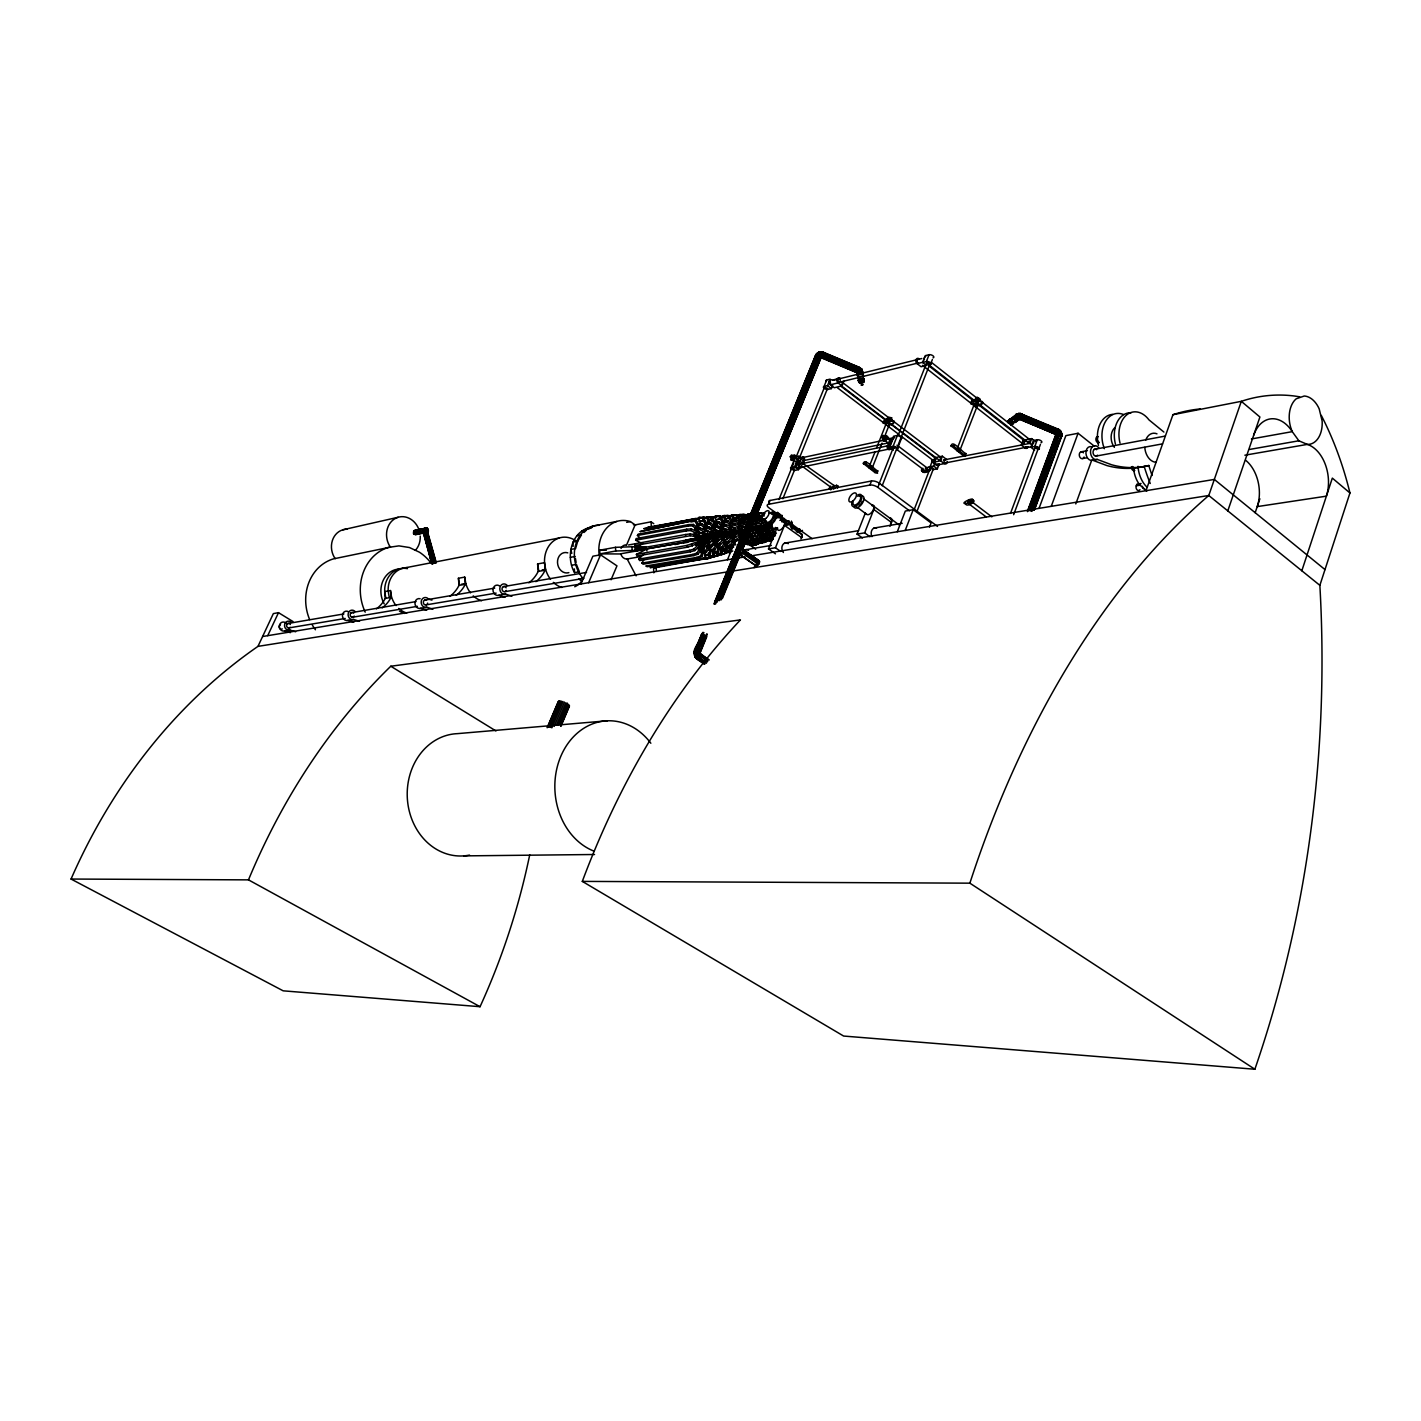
<?xml version="1.0" encoding="UTF-8"?>
<svg xmlns="http://www.w3.org/2000/svg" width="1421" height="1421" viewBox="0 0 1421 1421"><rect width="100%" height="100%" fill="white"/><g stroke="black" fill="none" stroke-linecap="round" stroke-linejoin="round"><path stroke-width="1.5" d="M435.235 563L426.868 533.479C429.71 530.726 425.714 532.644 423.618 532.431C421.788 527.955 432.037 528.275 426.886 532.857M424.204 531.88C424.666 522.91 405.607 536.943 417.259 533.55M706.77 636.697L699.7 653.838C688.457 666.556 700.446 634.938 703.253 632.434M821.995 351.982C817.608 351.875 825.175 351.786 821.125 357.47L742.33 549.412L759.347 560.993L758.565 564.474A3.055 1.492 -55 0 1 756.434 566.055L739.737 554.687C741.442 555.096 745.155 550.3 742.33 549.412L821.089 356.618L857.289 371.396L858.16 375.091M863.808 381.823C865.709 376.547 854.82 378.306 859.545 382.853C862.21 384.7 866.366 380.277 863.133 378.537M818.549 353.278C819.313 349.086 823.558 359.335 819.704 357.399C820.752 359.602 822.706 354.024 823.31 352.195L860.327 367.861L859.687 368.98L858.426 368.27M813.274 374.291L819.917 358.003C822.422 357.968 822.031 350.01 818.674 352.319M413.458 532.36C422.907 530.122 423.156 533.337 425.128 528.417C428.645 526.179 428.609 533.426 427.632 532.609M426.922 532.431L428.272 529.838M1132.377 466.497L1132.732 468.859L1134.74 470.458M1033.28 443.885L1033.831 442.446M436.034 562.734L427.614 533.141L428.272 530.53L425.856 529.305L423.795 530.584M863.24 382.515L864.092 379.141M755.35 540.886L755.208 544.012L749.506 545.398L753.681 543.746L753.929 539.056M752.135 526.409L755.173 526.96L755.262 525.077L752.224 524.527M756.309 525.663L756.398 523.781L763.645 523.55L763.557 525.45L756.309 525.663L759.365 526.196L755.173 526.96M763.752 537.884L763.574 541.65L759.347 543.302L757.837 543.035L757.997 539.909M761.265 525.042L761.354 523.159M757.837 543.035L762.065 541.383L762.242 537.618M763.557 525.45L767.766 524.686L765.475 524.278L765.582 522.395M767.766 540.921L766.256 540.673L770.502 539.003L770.644 536.161L772.154 536.428L772.012 539.252L764.036 542.556L765.386 541.845M784.055 521.489L784.143 519.571L784.055 521.489L789.135 520.85M711.566 532.395L711.655 530.548L722.472 530.992L722.383 532.839L711.566 532.395L718.351 533.568L714.354 534.296L702.844 533.71L694.816 529.838L695.295 528.132L699.949 527.759L707.09 531.401M709.079 552.84L708.884 556.872L712.88 555.274L713.164 549.767M714.354 534.296L714.443 532.449L707.658 531.276L702.933 531.863L702.844 533.71L710.358 535.006L710.447 533.159M708.884 556.872L714.372 555.522L714.568 551.863M716.344 531.809L716.433 529.944M720.376 531.081L720.465 529.216L730.572 529.536L730.465 531.401L720.376 531.081L726.415 532.129L726.504 530.264M722.614 549.128L722.401 553.266L716.859 554.616L720.909 553.018L721.229 546.801M725.172 530.477L725.278 528.612M730.696 547.28L730.501 550.975L726.415 552.591L724.923 552.343L725.136 548.186M729.239 529.731L729.346 527.866L738.725 528.061L738.636 529.926L729.239 529.731L734.55 530.655L734.639 528.79M724.923 552.343L729.009 550.726L729.186 547.032M734.089 529.127L734.177 527.262M738.636 529.926L742.739 529.18L738.192 528.399L738.281 526.516L746.966 526.569M743.165 525.912L743.076 527.777L738.192 528.399M685.579 536.303L685.686 534.474L690.34 533.905L698.599 535.308L698.493 537.138L690.251 535.735L634.956 545.504L635.045 543.71M690.251 535.735L690.34 533.905M694.176 535.024L694.265 533.177L698.972 532.591L706.486 533.887L706.397 535.717L694.176 535.024L702.436 536.428L702.525 534.598M698.866 534.438L698.972 532.591M695.366 654.104C690.126 651.457 702.205 639.29 701.264 634.814M707.995 659.344L700.056 653.269L694.372 652.417L694.549 655.578L700.393 654.157M694.78 654.122L694.762 652.346M709.701 558.187L714.639 555.984L709.701 558.187L650.072 567.636L700.944 559.11L704.923 557.529L705.242 551.49M700.34 653.251L698.812 656.999L696.397 658.314L695.633 657.372L697.498 659.273L700.429 656.342L700.34 653.251L695.739 650.818L694.585 651.138L695.402 653.305L694.372 652.417M707.569 533.124L707.658 531.276M640.8 546.481L640.995 550.176L619.751 553.959L599.928 553.87L599.733 550.193L615.506 547.316L640.8 546.481L634.423 547.636M571.597 565.256L576.429 564.403L579.377 571.793L574.546 572.627C565.114 556.446 571.651 529.429 592.468 527.102L587.992 529.34M863.453 381.485L863.631 378.661M413.493 531.774L424.364 528.559L423.938 533.355L423.405 531.987M423.565 533.319L423.653 531.898M427.348 531.401L426.886 528.594L424.897 527.973L423.565 529.589L424.222 531.863L414.115 533.994M863.577 382.285L863.773 379.762M863.702 381.627L863.968 378.874M759.347 563.125L743.094 551.739L739.808 552.84L740.572 554.563M742.952 549.057L741.975 547.565L743.094 551.739M863.755 382.054L864.039 379.443M794.961 457.1L793.184 459.445A2.824 1.332 -53.8 0 1 791.231 457.793A2.824 1.332 -53.8 0 1 794.676 455.182A2.824 1.332 -53.8 0 1 793.007 459.303M697.498 659.273L696.539 657.461M816.507 356.813L815.618 355.179L818.869 352.088M819.437 357.648C823.949 358.092 817.377 352.692 815.618 355.179L714.603 602.149M800.662 458.201L799.348 458.148L827.537 388.413L824.571 387.187L825.654 388.626M815.707 355.943C815.37 350.934 823.079 355.712 820.468 357.932M1055.643 434.542L1056.531 434.808L1018.466 418.271M1058.023 428.964L1059.409 429.675L1055.732 434.595L1058.13 428.947L1057.277 430.101M857.769 373.243C855.851 372.782 858.835 364.948 860.22 368.092M857.787 377.418L858.71 378.323M859.439 382.658L863.08 381.379M861.925 372.462C864.217 369.94 857.236 370.579 856.685 372.604L820.574 357.524M863.311 377.222L862.654 375.979L859.066 376.494M715.616 603.925L817.484 354.682C816.809 349.442 822.422 356.849 821.125 357.47M871.766 467.633L872.245 466.781L870.469 465.91M1019.852 414.062C1025.429 411.983 1016.69 422.215 1019.443 418.946L1055.927 434.311C1059.764 430.634 1063.476 434.4 1061.221 436.904C1063.317 434.044 1053.476 432.304 1056.602 435.892M1018.999 419.497L1019.603 418.449L1035.696 425.145M1056.673 435.536L1055.625 434.382M1056.158 435.465C1054.755 433.369 1062.038 428.449 1060.919 432.659M1060.865 435.057L1061.007 432.89M1056.656 435.181C1053.725 433.423 1063.032 432.339 1061.309 435.483L1033.724 510.121M1061.221 436.904L1061.469 433.032M1061.523 436.638L1061.558 434.275M891.162 419.941L890.399 418.858M428.094 532.395L428.414 530.974M413.671 531.205C429.302 525.131 426.424 533.372 413.547 532.964M882.192 485.716L896.775 448.503L893.614 447.1L894.306 448.397M856.685 372.604L857.502 371.929L856.934 372.906M898.392 444.364L930.045 363.563L927.931 362.142L927.238 363.367M858.195 378.181L856.916 372.568L821.143 357.275L856.827 372.124C856.827 374.629 858.142 368.359 860.327 367.861M856.916 372.568C862.76 365.694 864.11 369.62 857.449 372.586M916.9 511.596L933.473 468.575L931.501 467.296L930.613 468.113M427.561 530.246L426.886 532.307M887.681 446.851L888.907 445.608M890.416 439.906L891.642 438.645M830.184 381.574L830.503 383.581M763.379 539.429L767.82 537.831L768.548 535.202L769.987 535.948L769.258 538.577L764.818 540.175L763.379 539.429L764.338 535.93M773.486 537.849L772.047 537.102L772.775 534.456M780.751 519.677L780.502 517.528L780.751 519.677L784.321 518.523M796.204 465.413L796.524 467.456M798.691 466.763L797.82 467.918L892.814 448.272M804.179 459.516C801.835 463.832 800.432 454.72 803.966 458.237M1022.587 442.606L1023.884 443.494L1024.967 441.203L978.163 404.488M755.883 522.519L755.404 524.278L752.508 522.768M753.272 538.843L752.064 543.195L747.695 544.776L746.256 544.048L750.625 542.467L751.833 538.115M756.683 522.022L757.162 520.264L762.082 519.873L764.249 520.992L763.77 522.75L761.603 521.631L756.683 522.022L759.578 523.514M754.782 541.756L759.187 540.158L760.164 536.658L761.603 537.404L760.626 540.904L756.221 542.485L754.782 541.756L755.581 538.843M761.603 521.631L762.082 519.873M700.162 652.896L700.748 655.01M730.856 549.305L729.435 548.577L730.394 545.131M742.97 526.516L738.636 524.296L739.133 522.555L743.965 522.164L747.57 524.029M734.284 545.007L735.421 540.975M738.636 524.296L743.485 523.923L743.965 522.164M747.624 523.159L748.103 521.418M705.757 551.49L704.709 555.238L706.13 555.966L710.322 554.439L711.512 550.158M719.612 548.364L718.529 552.218L714.301 553.764L712.88 553.035L714.319 547.902M726.628 529.482L720.891 526.534L721.388 524.811L726.149 524.438L731.176 527.013L730.696 528.754M712.88 553.035L717.108 551.508L718.724 545.717M720.891 526.534L725.669 526.161L726.149 524.438M727.765 546.552L726.806 549.998L722.543 551.543L721.122 550.815L722.205 546.961M694.194 652.719L694.798 650.942M729.737 525.415L730.216 523.692L735.03 523.301L739.329 525.539L738.849 527.262L734.533 525.042L729.737 525.415L734.764 528.008M694.425 652.896L695.189 650.836M694.833 653.109L695.1 652.15M721.122 550.815L725.385 549.27L727.303 542.378M734.533 525.042L735.03 523.301M710.589 532.395L703.431 528.754L703.928 527.031L708.617 526.658L715.047 529.944M703.431 528.754L708.138 528.381L708.617 526.658M704.283 549.128L702.187 556.623L698.013 558.133L647.177 566.713L645.791 566.02L696.592 557.423L700.766 555.913L702.862 548.417M718.582 530.939L712.134 527.653L712.614 525.93L717.339 525.557L723.076 528.488M704.709 555.238L708.901 553.71L710.695 547.316M712.134 527.653L716.859 527.28L717.339 525.557M965.516 503.087C965.8 509.446 980.827 498.114 970.312 500.885C964.22 499.801 970.632 505.396 969.158 499.997M686.734 529.216L636.111 538.595L635.631 540.246L686.254 530.921L686.734 529.216L691.37 528.861L699.203 532.839M686.254 530.921L690.89 530.566L691.37 528.861M694.816 529.838L699.469 529.482L699.949 527.759M959.992 450.155L977.417 405.571M971.254 402.427C971.254 406.406 975.907 398.786 971.982 401.344M576.642 535.806L581.473 534.882L577.743 541.17L575.576 548.542L570.762 549.43L571.81 553.373M889.137 442.57C888.693 446.478 893.845 439.746 890.221 441.167M883.453 438.272C883.009 442.18 888.161 435.448 884.519 436.869M830.503 488.469L830.539 489.606M423.405 532.253L424.364 530.761L427.916 532.626M423.618 532.431L423.991 530.779M861.712 374.238L860.753 368.892M292.992 621.545L278.498 612.664L273.347 613.606L257.965 646.377A536.747 449.551 -81.4 0 0 71.05 879.048L248.48 879.865A606.057 481.044 -83.5 0 1 390.793 666.236L740.43 619.911A733.147 522.964 -85.9 0 0 582.308 881.393L843.63 1036.051L1254.867 1069.249A1145.93 979.655 79.4 0 0 1319.86 585.345L1349.95 492.98A266.988 186.808 82.9 0 0 1324.301 421.362L1321.281 415.376M1301.831 570.762L1332.33 478.113L1349.95 492.98M1255.169 512.732L1259.876 498.789M1227.797 510.885L1259.912 417.01L1241.315 401.326L1172.947 414.701L1145.983 490.707M1010.491 513.39L1035.11 447.313L1037.117 447.313L1038.307 448.432L1013.653 514.704M1038.236 448.61L1036.637 448.752M1139.979 489.677A3.144 2.22 81.5 0 1 1137.066 489.872A3.144 2.22 81.5 0 1 1136.249 485.822L1136.818 484.224L1141.081 483.495M1055.892 435.039L1061.043 431.806L1061.007 435.75M1008.2 422.872L1007.986 421.273L1010.224 418.893L1013.582 422.854L1010.668 424.843L1013.439 423.76M1007.898 421.557L1009.567 419.177M1018.324 418.911L1019.425 419.426L1019.834 417.614L1018.004 413.884L1011.503 418.556L1011.628 417.65L1015.233 420.083L1015.518 422.232L1013.866 422.108M1010.864 424.684L1010.011 422.108L1007.986 421.273M1016.832 414.879C1013.209 411.717 1023.564 420.065 1019.035 418.289M1075.786 503.94L1091.701 460.226M1051.238 506.356L1078.077 433.263L1094.579 446.407M1027.436 511.276L1055.927 434.311L1019.372 419.284M1027.525 511.649L1056.247 434.044M1028.342 510.565L1056.744 433.689L1020.189 418.271L1015.66 421.344M1028.964 510.53L1057.384 433.405L1020.509 417.632L1015.518 420.74M1029.674 510.601L1058.112 433.174L1020.829 416.904L1015.233 420.083M1030.438 510.778L1058.894 432.996L1057.455 431.291L1021.148 416.175L1014.843 419.408M1031.202 511.045L1059.675 432.872L1057.721 430.581L1021.415 415.483L1019.159 415.394L1014.363 418.769M1031.912 511.4L1060.386 432.854L1057.935 429.959L1021.646 414.843L1018.786 414.754L1013.83 418.218M1033.44 509.304L1038.769 494.863M1043.351 482.501L1048.68 468.06M1054.773 451.558L1058.592 441.238M1034.115 510.246L1061.576 435.91M1034.843 508.878L1061.647 436.3M1039.035 508.363L1065.857 435.643L1078.077 433.263M1040.421 444.4L1038.538 449.427A2.842 1.261 19.3 0 0 1038.627 447.579A2.842 1.261 19.3 0 0 1034.79 446.496L1030.864 447.242L1033.369 440.546L1037.294 439.782A2.842 1.279 19.3 0 1 1041.131 440.883A2.842 1.279 19.3 0 1 1041.042 442.73M943.349 460.031L1029.888 443.388L1031.664 438.609L1035.412 441.54M1034.79 446.496L1037.294 439.782M423.689 531.312C423.991 528.203 430.599 531.543 426.922 532.626M426.78 533.106L427.419 528.594L424.897 527.973M957.239 448.592L974.326 404.061L977.488 405.376L974.273 404.257A2.309 1.172 -51.5 0 0 974.078 406.424M957.115 450.954C958.855 445.199 961.289 457.029 957.683 449.498M929.512 527.102L931.092 522.946L913.223 509.695L905.319 511.063L897.29 531.756M959.424 450.493L959.992 449.036L958.393 448.379M962.958 455.43L950.809 445.572L953.562 445.999L965.534 456.017L962.958 455.43L964.255 454.383M965.268 454.986L965.836 453.512C963.509 453.512 951.36 438.023 951.253 446.46M932.638 469.498A2.7 1.155 20.4 0 0 933.775 469.516L937.345 468.841L939.192 464.028M933.881 459.303L932.691 462.358L940.595 460.813L942.354 456.212L946.049 459.036A2.718 2.025 80.1 0 1 946.493 459.463M953.562 445.999L954.13 444.542M905.195 530.459L913.223 509.695M929.743 468.095A2.7 1.155 20.4 0 1 930.098 466.727L932.567 460.333A2.7 1.155 20.4 0 0 932.62 462.074M913.898 510.352L929.654 469.552M930.098 466.727L933.65 466.052L934.894 462.837M889.972 526.338L891.482 522.466A5.915 3.037 -53.4 0 0 890.541 518.079M889.244 447.189L893.543 436.229L897.379 435.43A2.949 1.279 20.9 0 1 901.323 436.567A2.949 1.279 20.9 0 1 901.429 438.503L897.131 449.462A2.949 1.261 20.9 0 0 897.006 447.544A2.949 1.261 20.9 0 0 893.063 446.407L889.244 447.189L893.312 450.244M926.528 365.588L922.549 362.462L925.231 355.659L929.068 354.717A2.913 1.35 20.7 0 1 932.975 355.801A2.913 1.35 20.7 0 1 933.046 357.843M862.387 537.973L857.058 534.118L865.442 512.768M893.063 446.407L897.379 435.43M922.549 362.462L926.385 361.538L929.068 354.717M878.906 484.348L893.507 447.153M898.374 434.755L926.776 362.426M909.564 510.85L877.858 487.367L879.457 483.318A5.933 2.469 21 0 0 871.499 480.991L769.987 500.476L768.406 504.331A5.631 2.22 22 0 0 768.992 507.865L812.137 538.719M932.371 359.549L930.364 364.646A2.913 1.35 20.7 0 0 930.311 362.621A2.913 1.35 20.7 0 0 926.385 361.538M857.058 534.118L864.643 532.857L873.808 509.482A5.95 3.002 -53.5 0 0 871.979 505.094M869.403 466.124L874.999 451.967M876.597 447.917L886.171 423.653M869.315 468.362C871.286 463.246 873.116 474.117 869.599 466.745M871.428 467.953L871.997 466.55M872.458 467.385L882.032 443.121M885.212 435.021L889.209 424.915M768.406 504.331L869.918 485.041L871.499 480.991M875.052 472.642L863.098 463.246L865.691 463.672L877.627 473.069L875.052 472.642L875.922 471.452M877.166 472.216L877.734 470.813C875.407 470.919 863.559 456.017 863.559 464.099M890.63 448.574A2.345 1.776 79.4 0 1 888.232 449.356A2.345 1.776 79.4 0 1 887.379 446.141L890.114 439.178A2.345 1.776 79.3 0 1 892.53 438.414M865.691 463.672L866.242 462.251M793.327 470.191A2.806 1.155 21.9 0 0 795.138 470.351L798.602 469.64L800.005 466.159M826.116 389.301A2.771 1.226 21.8 0 0 827.928 389.443L831.409 388.59L832.724 385.34M775.457 553.817L768.512 548.915L776.719 528.63M803.114 463.548L804.464 460.209A2.256 1.741 79 0 0 804.606 459.676M768.512 548.915L775.457 547.76L784.499 525.361A5.666 2.753 -54.4 0 0 781.994 521.471M842.014 385.873L838.124 382.906A2.789 2.131 77.6 0 1 837.111 379.087A2.789 2.131 77.6 0 1 840.006 378.235L832.297 380.135A2.789 2.131 77.6 0 0 829.402 380.988A2.789 2.131 77.6 0 0 830.397 384.789L834.287 387.738L842.014 385.873L843.896 381.201M791.994 469.623A2.806 1.155 21.9 0 1 791.16 467.456L795.405 457.011L798.868 456.265L801.515 458.201M824.038 386.494L826.667 379.993L830.148 379.123L827.519 385.642L824.038 386.494A2.771 1.226 21.8 0 0 824.802 388.75M778.939 499.481L793.824 462.766M796.311 456.656L824.446 387.329M791.16 467.456L794.623 466.745L798.868 456.265M754.107 567.654L755.439 564.386M797.518 468.521A2.256 1.741 79.1 0 1 795.796 465.129L798.495 458.468L883.596 440.315M782.864 498.735L794.446 470.173M797.963 468.468A2.256 1.741 79.1 0 0 798.975 467.456L801.764 466.887A2.256 1.741 79.1 0 1 799.401 467.633A2.256 1.741 79.1 0 1 798.584 464.56L801.284 457.882A2.256 1.741 79 0 1 804.535 458.521M703.928 632.54C699.931 641.297 688.759 657.692 704.034 662.452M703.821 634.761C698.084 643.837 690.872 659.326 706.432 663.198M717.179 602.078L818.656 354.078L822.972 353.136L858.71 368.021M704.585 635.045C700.855 642.967 691.121 657.39 705.118 661.387M718.777 600.301L819.295 354.486L822.723 353.74L858.462 368.625L860.984 374.256M705.313 635.382C701.033 645.383 691.583 657.514 707.392 661.92M719.488 600.657L819.899 354.984L822.439 354.433L858.177 369.318L860.202 374.362M706.734 633.89L699.025 653.678L700.429 656.342L707.747 661.209M720.784 599.449L820.414 355.534L822.137 355.161L857.875 370.046L859.456 374.558M702.454 645.756L704.94 639.681M723.928 593.161L726.397 587.086M728.049 583.036L736.309 562.823M742.597 547.405L747.588 535.184M749.258 531.117L751.745 525.006M755.066 516.853L757.571 510.743M759.223 506.675L767.535 486.302M769.205 482.234L795.813 417.064M799.135 408.911L801.622 402.8M803.291 398.733L811.604 378.359M707.249 634.281L699.612 653.678L706.148 659.291M721.3 599.84L740.323 553.249L742.757 552.432L759.009 563.8M722.49 598.223L740.661 553.657L742.313 553.106L758.565 564.474M742.721 549.288L821.178 357.115M727.463 559.785L735.279 540.726L740.27 539.838M694.549 651.422L701.477 634.601M713.999 603.978L815.849 354.895M694.727 651.777L702.702 632.452M714.39 603.854L816.276 354.717M697.587 646.093L700.056 640.018M717.427 597.548L721.548 587.441M723.218 583.392L725.687 577.317M727.339 573.285L731.478 563.16M733.129 559.128L735.616 553.053M736.327 551.295L746.931 525.379M748.601 521.312L756.913 500.956M758.583 496.87L766.914 476.515M768.566 472.447L771.905 464.294M774.392 458.184L805.21 382.853M806.862 378.768L811.036 368.59M812.688 364.522L815.192 358.412M714.941 603.836L818.318 352.781M1015.642 415.021L1019.248 413.6L1019.159 419.231M550.442 727.445L561.597 701.139M551.845 727.854L563 701.512M554.172 726.362L564.474 702.063M556.464 725.012L565.895 702.72M558.027 725.101L567.352 703.093M559.679 724.461L568.24 704.194M560.442 725.172L569.004 704.923M560.869 725.811L569.43 705.58M560.904 726.326L569.448 706.095M547.156 727.73L558.311 701.459M547.494 727.374L558.648 701.086M548.186 727.215L559.341 700.908M611.048 579.786L616.963 565.86L600.55 554.812L592.877 556.197L580.958 583.96M549.181 727.232L560.354 700.926M626.43 545.362L635.116 524.9L651.067 521.827L653.767 523.692M588.631 582.699L600.55 554.812M821.818 351.822L823.31 352.195L821.516 352.461M1016.903 414.346L1018.999 413.404M267.716 635.667L278.498 612.664M1028.218 441.149L1028.999 442.624L1030.42 440.119L931.696 362.604M976.831 400.864C975.907 405.216 981.982 398.377 976.92 398.964M694.887 656.928L695.793 655.649M922.833 470.369C920.968 475.715 936.208 469.463 929.316 466.976L925.249 468.166M928.02 469.729L925.639 471.168M934.112 459.64L934.787 461.061L936.155 458.663L892.104 425.11M883.684 421.344C882.317 425.465 888.214 419.355 884.501 420.385M832.315 486.71L832.617 488.291L834.322 485.733L793.753 456.887M802.581 463.992L802.297 462.393M890.221 448.272L888.764 449.036L887.663 447.313M575.647 540.673A25.72 21.351 79.7 0 0 554.137 540.531A25.72 21.351 79.7 0 0 544.545 562.68L537.6 563.942L538.222 571.42L536.729 574.137A39.291 33.056 78.7 0 1 528.914 582.859M550.478 579.217A25.72 21.351 79.7 0 1 545.628 569.341L544.545 562.68L545.149 570.105L543.675 572.912A39.451 33.145 78.7 0 1 535.859 581.669M792.279 529.109L793.557 526.836L796.346 528.825L799.49 528.878L800.591 531.543L801.941 530.832M449.942 596.34A37.461 32.168 78.3 0 0 457.562 587.992L459.019 585.399L458.415 578.258L464.738 577.121L465.324 584.28L463.868 586.891A37.603 32.239 78.3 0 1 456.248 595.257M766.683 533.603L767.944 534.776L766.701 537.031L762.065 538.506L760.803 537.333L765.422 535.859L766.683 533.603L770.91 532.857L769.649 535.131L770.91 536.303L775.582 534.811L774.303 533.621L769.649 535.131M780.093 515.148L776.825 515.272L775.973 516.782L781.532 517.191L782.367 515.681M780.893 516.587L781.728 515.077M774.303 533.621L775.138 532.111L776.417 533.301M744.853 541.241L747.89 540.264L749.986 536.516L751.247 537.689L749.151 541.419L744.604 542.875M840.22 381.467C836.916 384.629 837.751 375.73 840.291 380.206M752.029 539.536L756.611 538.062L758.299 535.06L759.56 536.232L757.89 539.234L753.308 540.708L752.029 539.536L754.125 535.806M765.386 518.789L764.551 520.281L762.633 518.505L757.802 518.683L758.654 517.191L761.869 517.066M760.803 537.333L762.473 534.332M748.831 519.642L749.684 518.15M736.682 519.855L731.957 520.015L731.122 521.507L735.829 521.329L736.682 519.855L740.465 523.337M726.717 541.969L723.378 547.884L718.937 549.305L717.676 548.151L722.117 546.73L725.456 540.815M743.734 524.083L739.932 520.566L740.785 519.091L745.528 518.914L748.707 521.827M734.817 540.548L731.904 545.735L727.428 547.174L726.167 546.037L728.671 541.596M726.167 546.037L730.643 544.598L733.573 539.394M739.932 520.566L744.693 520.406L745.528 518.914M709.665 546.588L706.557 552.094L702.187 553.497L700.926 552.36L705.296 550.957L709.452 543.621M724.888 524.74L722.365 522.431L723.2 520.956L727.889 520.779L730.82 523.479M717.747 545.025L714.941 549.998L710.518 551.401L709.274 550.264L713.431 542.929M722.365 522.431L727.055 522.253L727.889 520.779M709.274 550.264L713.679 548.843L717.427 542.236M717.676 548.151L720.5 543.177M423.653 531.063C423.582 532.946 424.186 524.811 427.792 528.878L428.414 530.335M376.441 608.881A35.756 31.28 77.8 0 0 383.865 600.888L385.286 598.419L384.718 591.598L390.491 590.55L391.041 597.388L389.62 599.893A35.88 31.351 77.8 0 1 382.196 607.904M710.518 522.608L705.917 522.786L705.082 524.242L709.683 524.083L710.518 522.608L714.763 526.498M701.885 547.742L698.244 554.172L693.91 555.575L643.127 564.208L641.901 563.125L692.649 554.439L696.983 553.035L701.565 545.007M719.346 528.523L713.679 523.337L714.514 521.862L719.168 521.702L722.934 525.166M700.926 552.36L704.585 545.93M713.679 523.337L718.333 523.177L719.168 521.702M700.677 528.914L696.539 525.148L697.374 523.692L701.938 523.514L706.646 527.813M696.539 525.148L701.104 524.988L701.938 523.514M640.498 538.257L637.425 535.486L688.066 526.036L688.901 524.58L693.448 524.42L698.937 529.429M688.066 526.036L692.613 525.877L693.448 524.42M641.901 563.125L643.944 559.572M637.425 535.486L638.242 534.083L688.901 524.58M1058.947 430.332L1060.51 430.794L1021.575 414.097L1058.148 429.106M815.565 355.534L816.933 353.58M816.027 356.369L816.631 355.339M817.484 354.682L819.775 352.532M1019.461 419.426L1020.438 413.44M435.696 562.858L427.241 533.23C424.666 531.49 421.398 535.966 427.916 533.017L436.247 562.645M1008.2 421.113L1009.834 418.946M1008.484 421.078L1010.224 418.893M841.889 384.682L842.742 382.959L841.818 382.586M1008.821 421.167L1010.686 419.017M837.502 488.06L838.177 485.858L833.452 485.556M934.343 459.285L936.013 458.486M827.502 388.608L826.471 388.857M1097.776 436.691L1096.941 440.173L1099.25 442.57M1026.903 446.816L1025.411 447.029M946.102 462.5C943.899 464.543 942.976 458.61 945.693 459.942M938.197 464.028L936.475 463.974M1009.212 421.38L1011.219 419.302M893.773 438.485L887.894 439.409M929.991 363.758L928.41 363.954M758.938 543L760.057 541.863M758.69 534.509L765.173 531.472L769.383 530.744L767.677 532.466L768.69 533.994L770.395 532.271L759.702 536.037L758.69 534.509L760.963 532.218L756.789 532.964L754.515 535.255L749.773 536.552L750.785 538.062L761.976 533.745M767.677 532.466L773.628 529.98L774.64 531.525L768.69 533.994M778.53 515.876L779.685 514.722L778.672 513.176L777.518 514.331L778.53 515.876L774.285 516.658M746.647 538.79L749.489 535.93L748.476 534.42L752.633 533.692L749.773 536.552M801.178 466.923C798.797 469.09 797.82 462.855 800.751 464.276M732.064 537.316L733.076 538.825L729.097 542.786L724.479 544.065L723.467 542.556L728.103 541.294L732.064 537.316L736.149 536.605L732.17 540.566L733.165 542.076L736.273 541.223M736.824 539.287L740.234 535.877L741.247 537.387L737.836 540.797L736.824 539.287L732.17 540.566M917.309 359.691L917.202 362.391M711.85 546.712L716.93 541.65L715.935 540.175L710.855 545.22L706.29 546.481L707.303 547.973L711.85 546.712L710.855 545.22M714.852 544.527L719.435 543.266L723.964 538.754L724.959 540.246L720.429 544.758L715.847 546.019L714.852 544.527L719.95 539.465M747.766 516.338L743.13 516.338L741.993 517.475L746.629 517.475L747.766 516.338L749.435 518.86M723.467 542.556L728.014 538.044M644.246 553.71L638.704 559.146L639.681 560.567L690.393 551.81L694.869 550.584L701.068 544.438L705.011 543.746M697.818 548.417L702.329 547.174L707.978 541.579L708.972 543.053L703.324 548.648L698.812 549.891L697.818 548.417L704.017 542.271M726.664 522.004L724.674 519.002L730.358 517.883L732.685 521.383M698.812 549.891L703.466 545.291M706.29 546.481L711.939 540.868M737.89 518.239L739.027 517.12L742.028 521.631L740.892 522.768L737.89 518.239L733.289 518.239L739.027 517.12M721.761 518.647L716.113 519.766L721.761 518.647L723.769 521.631M638.704 559.146L689.398 550.353L693.874 549.11L700.073 542.964L701.068 544.438M724.674 519.002L730.358 517.883M704.798 520.157L699.221 521.258L704.798 520.157L706.788 523.123M709.63 523.496L707.64 520.512L708.759 519.411L713.253 519.393L715.491 522.75M707.64 520.512L713.253 519.393M692.009 520.903L640.196 531.561L692.009 520.903L696.414 520.903L699.683 525.77M690.872 522.004L696.414 520.903M583.995 532.484L586.5 530.086L581.669 531.028M816.276 354.326L817.91 352.674M816.365 354.806L817.341 353.9M700.322 653.536L694.123 654.086M979.904 398.804L977.062 397.187L978.057 398.662M415.305 550.264L416.033 549.607A19.379 16.715 76.7 0 0 420.243 536.072M1009.62 421.7L1011.77 419.728M413.955 530.744L427.419 528.594M1010.011 422.108L1012.303 420.296M426.78 532.236L427.366 528.505M1011.503 418.04L1016.424 414.346M1013.297 417.792L1019.496 413.991M1014.86 422.517L1019.798 418.822L1056.176 433.92M1015.251 422.463L1019.656 419.213M1010.367 422.588L1012.764 420.918M830.663 486.089L829.189 488.309L830.983 489.694M741.229 554.19L739.737 554.687M939.956 457.704L941.111 458.592L939.245 460.191L888.8 422.232L883.826 423.316A2.203 1.084 -52.6 0 1 883.382 421.291M922.851 468.273C916.616 473.495 932.762 470.866 929.316 466.976M1010.651 423.085L1013.155 421.593M1023.635 441.238L1024.807 441.007M1015.766 414.63L1018.004 413.884M751.94 545.557L753.29 544.847M757.411 544.136L756.061 544.847L761.23 542.556L759.88 543.266M773.255 529.251L766.967 531.081L766.292 529.305L772.58 527.475L773.255 529.251L777.518 528.505M766.967 531.081L769.027 530.015L757.873 532.928L757.198 531.152L759.915 529.731L755.741 530.477L748.174 532.999L748.849 534.758L756.416 532.236L755.741 530.477M726.291 553.035L720.962 554.865L728.564 552.289M786.381 525.184L791.763 523.354L791.426 521.347M757.198 531.152L768.335 528.239L766.292 529.305M718.6 555.309L717.268 556.002L722.241 553.781L713.164 557.121L718.44 555.309L717.854 551.632M731.033 534.864L731.708 536.605L726.948 539.074L722.223 540.14L721.548 538.399L735.101 534.136L730.358 536.623L731.033 538.364L739.861 535.166L739.186 533.408L730.358 536.623M775.298 513.318L776.648 512.608L777.34 514.384L775.973 515.095L775.298 513.318L770.715 513.212L775.138 512.572M731.033 538.364L734.195 536.712M743.112 535.841L739.897 536.57L739.222 534.811L743.307 532.68L739.186 533.408M739.897 536.57L742.615 535.149M703.661 541.561L687.728 547.138L637.052 556.02L636.395 554.35L687.054 545.415L702.986 539.856L695.58 543.692L696.237 545.415L699.949 543.497M704.159 541.934L714.905 537.742L715.58 539.465L704.834 543.675L704.159 541.934L710.909 538.452L706.947 539.145L695.58 543.692M759.134 513.958L757.784 514.668L759.134 518.185L760.484 517.493L759.134 513.958L756.132 513.887M696.237 545.415L707.605 540.868L706.947 539.145M658.705 566.73L660.019 566.038M704.834 543.675L708.209 541.916M761.958 513.887L763.326 513.176M712.827 540.175L722.934 536.303L723.609 538.044L713.502 541.916L712.827 540.175L718.902 537.031L714.905 537.742M713.502 541.916L716.539 540.335M721.548 538.399L726.966 535.593L722.934 536.303M817.377 352.976L819.118 352.053M817.288 353.385L820.681 351.928M741.904 515.29L736.131 515.876L741.904 515.29L743.254 518.789M749.133 515.326L750.483 514.633L744.657 515.219L749.133 515.326L750.252 518.256M724.976 516.605L719.275 517.173L724.976 516.605L726.984 521.791M733.414 515.947L727.659 516.534L733.414 515.947L734.977 520.015M636.395 554.35L646.342 549.27L646.999 550.922M708.315 517.883L702.685 518.452L708.315 517.883L709.647 521.329M710.944 517.83L716.61 517.244L710.944 517.83L712.276 521.276M694.496 519.091L700.091 518.523L643.766 528.719L695.846 518.399M1010.864 423.565L1013.439 422.25M859.527 379.425L862.618 378.839M1010.97 424.009L1013.582 422.854M706.876 559.128L710.678 557.547L654.495 567.885L655.934 567.654M732.721 550.993L728.831 552.591L730.305 552.36M756.842 544.03L752.846 545.664L758.317 543.781L756.842 544.03L756.345 540.886M798.673 531.934L802.492 530.406M1010.97 424.399L1013.582 423.369M423.724 534.225L431.806 563.853L423.938 533.035M888.96 424.79C890.718 423.458 884.892 422.055 886.775 424.169M729.435 548.577L733.733 547.032M772.047 537.102L775.031 536.019M981.112 402.09L981.858 403.546L979.602 404.346M835.424 487.758L837.058 486.124L836.56 484.916M896.58 449.32L924.591 470.458L926.368 469.605L926.741 467.651L896.988 445.182M740.838 554.03L741.798 553.71M758.05 560.958L756.434 566.055L740.163 554.687M971.147 502.412C979.549 492.909 951.377 507.439 971.147 502.412L972.301 503.283M986.21 516.942L968.696 503.727L970.934 502.146L969.761 501.276M1152.111 475.467A137.979 94.07 80.9 0 1 1149.589 468.06L1148.843 465.502L1142.377 466.816A142.757 100.252 78.7 0 1 1106.959 465.591L1092.66 460.244A6.981 4.991 80.7 0 1 1085.928 453.317A6.981 4.991 80.7 0 1 1091.861 446.851M1148.843 465.502L1147.013 465.999A143.041 100.305 78.7 0 1 1111.577 464.756L1097.261 459.409A6.998 4.991 80.7 0 1 1091.168 455.43A6.998 4.991 80.7 0 1 1092.323 446.851A6.998 4.991 80.7 0 1 1098.824 447.881M833.043 380.331L921.785 358.518M838.106 382.533L918.446 362.923M830.397 384.789L838.124 382.906M919.014 358.803A2.895 2.167 77.9 0 0 916.065 359.673A2.895 2.167 77.9 0 0 917.113 363.634L923.401 362.106M925.266 365.73L921.074 366.742L917.113 363.634M862.032 384.381L861.002 385.002L861.979 385.002M862.138 385.198L863.186 384.576L862.067 384.594M342.834 529.802L398.164 517.262M1017.063 413.937L1019.248 413.6M739.222 534.811L744.036 533.728M971.431 401.504A2.309 1.172 -51.5 0 1 973.136 400.26L978.536 399.07A2.327 1.172 -51.4 0 1 979.353 400.651A2.327 1.172 -51.4 0 1 977.062 402.925L971.662 404.097A2.309 1.172 -51.5 0 1 971.111 402.001M818.567 352.728L820.876 352.301M888.516 425.252L891.837 424.542A2.22 1.084 -52.5 0 0 893.987 422.374A2.22 1.084 -52.5 0 0 893.294 420.829M974.753 406.513L980.153 405.34A2.309 1.172 -51.4 0 0 982.444 403.067A2.309 1.172 -51.4 0 0 981.627 401.486M414.364 530.37L425.696 528.221L425.163 533.959L433.529 563.498M415.873 530.157L426.282 528.168L425.749 533.799L434.116 563.338M416.371 530.406L426.993 528.221L426.318 533.639L434.702 563.16M413.777 533.514L424.222 531.863M414.559 534.367L424.63 532.218M416.957 534.03L425.021 532.307M415.056 534.598L425.128 532.449M415.571 534.687L424.151 532.893M802.67 460.795L888.782 442.819M309.671 619.645A44.904 39.468 78.6 0 1 333.313 558.915L390.526 547.103L389.318 545.433A19.379 16.715 76.7 0 1 396.05 518.079A19.379 16.715 76.7 0 1 419.426 531.099M799.099 464.223L889.457 445.466M795.796 465.129L798.584 464.56M887.379 446.141L890.434 445.501L893.17 438.538A2.362 1.776 79.3 0 1 894.662 437.419M934.467 457.775L942.354 456.212M1031.664 438.609L1023.102 440.297L1021.308 445.057L1025.056 447.988L1031.504 446.745M592.237 526.267L616.838 521.418M626.679 522.342L630.409 521.614L635.613 525.184M944.166 463.175L1028.467 446.833M402.179 568.4L559.252 537.991M932.691 462.358L936.386 465.147L944.272 463.619A2.718 2.025 80.1 0 0 947.008 462.731M700.144 517.28L698.67 517.493L704.212 517.439L647.887 527.155L649.326 526.942M654.388 526.569L673.447 522.946M677.693 522.146L703.111 517.315L708.493 517.759L703.111 517.315M577.743 541.17L572.929 542.094L573.143 546.339M1080.955 451.842L1087.438 450.635M1093.904 449.427L1165.131 436.105M775.973 515.095L780.236 514.313M1082.66 458.557L1086.976 457.757M1095.609 456.177L1162.538 443.867M775.422 515.503L779.685 514.722M628.562 544.971L685.686 534.474M1092.66 460.244L1097.261 459.409M570.318 557.334L575.132 556.464M784.907 519.713L779.863 520.352M599.928 553.87L615.719 551.011L640.995 550.176M698.493 537.138L702.436 536.428M706.397 535.717L710.358 535.006M722.383 532.839L726.415 532.129M730.465 531.401L734.55 530.655M744.018 531.863L635.436 550.868L635.151 549.092L713.306 535.344M721.992 533.799L694.372 538.488L694.656 540.335L699.345 539.518L699.043 537.671M735.012 531.383L745.865 529.518M750.199 528.648L769.738 525.237M1251.421 438.965L1292.257 431.647L1298.883 440.794L1307.32 444.4A34.921 23.375 82 0 1 1326.379 496.16L1257.248 506.604A33.944 23.251 81.9 0 0 1245.56 460.191M635.436 550.868L710.695 537.653L710.411 535.824M698.83 539.785L702.773 539.074L702.471 537.245L685.775 540.016L686.077 541.845M714.692 536.943L718.689 536.232L718.404 534.385M730.82 534.083L734.888 533.355L734.586 531.49L722.419 533.657L722.721 535.522L726.753 534.793L726.451 532.946L711.726 535.415L712.028 537.262L730.82 534.083L730.518 532.218M738.316 530.69L743.183 529.838L743.485 531.72L738.618 532.573L738.316 530.69L742.792 530.015L743.094 531.88L738.973 532.626L738.671 530.744L725.314 533.017L720.518 533.852L720.82 535.717L725.616 534.882L725.314 533.017M749.276 530.708L759.702 528.932L759.4 527.031L756.416 527.493L756.718 529.394L759.702 528.932M756.718 529.394L768.122 527.422L767.82 525.521L765.564 525.877L765.883 527.777L768.122 527.422M750.501 530.619L772.225 526.836M787.394 524.047L791.763 523.354L792.456 525.148L790.396 526.232L789.703 524.438M674.904 544.598L679.54 543.621M683.43 543.088L687.675 542.325M699.132 540.051L703.484 539.358M707.836 538.488L712.187 537.795M718.795 536.587L714.834 537.298L718.848 536.676M742.881 532.307L738.813 533.035L742.721 532.431M759.915 530.992L768.601 529.447M772.917 528.612L777.287 527.919M461.576 584.209L465.786 583.463A24.53 20.8 79.4 0 0 470.493 592.877M542.147 569.945L545.628 569.341M385.286 598.419L391.041 597.388M459.019 585.399L465.324 584.28M538.222 571.42L545.167 570.194M711.726 535.415L716.486 534.58L716.788 536.428M756.416 527.493L763.592 526.285L763.912 528.186M765.564 525.877L772.047 524.758L772.349 526.676L765.883 527.777M785.813 522.289L789.188 521.702L789.49 523.621L786.115 524.207M729.684 534.154L734.515 533.301L734.213 531.436L729.382 532.289L729.684 534.154L743.094 531.88M703.306 538.808L708.031 537.973L707.729 536.126L703.022 536.96L703.306 538.808L718.689 536.232M1249.396 449.462L1298.883 440.794M639.93 556.748L627.158 558.986L636.093 575.842M1244.867 455.2L1307.32 444.4A24.37 16.253 81.1 0 0 1322.134 421.007L1319.185 408.857A24.37 16.253 81.1 0 0 1304.265 396.015L1296.236 398.786A24.37 16.253 81.1 0 0 1292.257 431.647A35.223 23.784 81.5 0 0 1253.659 435.306M287.095 623.641L343.918 613.925M350.472 612.806L416.033 601.58M424.79 600.088L494.721 588.116M503.46 586.624L586.518 572.414M745.226 549.785L771.39 545.38M784.463 543.159L858.604 530.655M873.862 528.079L902.211 523.301M583.782 578.134L578.951 578.951L581.704 581.367M288.356 628.011L345.214 618.455M351.786 617.353L417.401 606.341M426.14 604.866L496.124 593.108M504.881 591.651L583.605 578.418M1136.249 485.822L1140.512 485.112M662.15 565.682L666.396 564.972M670.659 564.261L674.904 563.551M679.149 562.84L683.394 562.13M687.657 561.402L691.903 560.691M696.148 559.981L700.411 559.27M704.656 558.56L711.033 557.494M286.154 623.322A4.547 4.05 78.8 0 0 280.914 622.878A4.547 4.05 78.8 0 0 279.83 628.508A4.547 4.05 78.8 0 0 284.697 630.906L289.902 630.036L295.639 631.777M348.518 611.74A4.743 4.174 79.2 0 0 342.443 615.275A4.743 4.174 79.2 0 0 347.932 620.391L353.616 619.449L359.513 621.279M420.154 598.738A4.956 4.281 79.6 0 0 414.968 603.552A4.956 4.281 79.6 0 0 420.634 608.295L426.868 607.247L432.943 609.183M499.393 585.789A5.204 4.405 80 0 0 492.98 589.626A5.204 4.405 80 0 0 498.807 595.275L505.681 594.138L511.933 596.198M262.601 636.519L734.124 558.684M738.387 557.991L744.924 556.908M749.293 556.179L1214.333 479.428L1324.994 569.59M770.697 540.708L769.205 540.939L773.273 539.27L772.811 536.428M257.965 646.377L727.925 571.81M732.295 571.118L1208.774 495.503L1319.86 585.345M789.49 523.621L791.746 523.265M788.655 524.154L790.129 523.923M635.151 549.092L646.04 547.405L646.324 549.181M714.852 516.907L706.681 516.924L712.258 516.871M749.24 513.727L747.766 513.958L752.046 514.118M745.137 514.509L739.4 514.562L748.476 514.793L746.966 514.526M770.537 512.679L769.045 512.892L773.308 512.963M587.637 528.061L591.971 527.422M892.495 448.432L890.701 446.674M765.475 524.278L768.814 523.869M607.371 720.784L457.384 733.645A61.21 52.613 87.8 0 0 407.561 801.178A61.21 52.613 87.8 0 0 469.516 855.087M965.498 454.667L965.836 453.512M775.511 517.937L780.502 517.528M877.485 471.896L877.734 470.813M893.116 421.291L893.454 422.819L891.766 424.097M793.806 455.981C789.081 458.113 794.801 460.173 793.806 455.981A2.824 1.332 -53.8 0 1 795.707 457.029A2.824 1.332 -53.8 0 1 792.794 460.386A2.824 1.332 -53.8 0 1 792.35 457.74M463.672 855.886L594.546 854.501M763.876 514.775L759.613 515.912L764.303 515.912M582.308 881.393L969.868 883.169L1254.867 1069.249M599.733 550.193L606.341 550.229M424.417 528.203L424.613 534.101L432.996 563.64M427.224 529.074L427.312 533.337M1018.75 413.404L1020.58 413.635M1018.52 413.618L1058.077 429.462M1018.342 414.008L1020.651 414.026M820.13 351.999L861.339 369.158M820.006 352.408L822.031 352.337M738.831 515.13L734.817 514.97L736.327 515.237M716.344 517.173L710.944 516.747M699.7 653.838L709.274 659.966M529.731 854.785A722.259 704.745 63.8 0 1 480.049 1006.707L283.17 990.828L71.05 879.048M1140.299 484.579L1138.878 485.236M793.664 469.765C797.252 468.61 788.14 467.172 793.255 469.676M1299.682 396.814L1294.833 396.068A257.858 174.357 84.6 0 0 1241.315 401.326L1208.774 495.503A875.656 546.641 -87.6 0 0 969.868 883.169M700.944 559.11L706.415 557.778L704.923 557.529M712.88 555.274L714.372 555.522M634.956 545.504L646.022 547.334M729.009 550.726L730.501 550.975M720.909 553.018L722.401 553.266M753.681 543.746L755.208 544.012M770.502 539.003L772.012 539.252M762.065 541.383L763.574 541.65M724.284 516.587L718.831 516.16L720.323 516.427M796.275 531.72L797.803 531.987L797.927 529.109L798.46 531.987L799.952 531.756L799.49 528.878A7.762 6.057 80.4 0 1 791.426 521.312M742.917 514.366L744.426 514.633M770.484 523.656L772.012 523.923M763.45 513.318L764.96 513.585L759.311 513.141L760.821 513.425M976.955 399.958L979.158 399.905M890.434 418.236L891.944 417.898L888.889 417.223M898.925 436.052L900.825 436.975M858.195 380.26L859.172 380.864M1020.26 413.458L1021.859 414.008M284.697 630.906L290.417 632.647M347.932 620.391L353.829 622.203M420.634 608.295L426.691 610.213M498.807 595.275L505.041 597.317M1039.728 426.833L1045.767 429.337M1049.782 431.007L1055.821 433.529M823.168 352.479L858.995 367.204M824.962 353.705L830.912 356.174M834.873 357.826L861.108 369.513M823.31 357.612L835.211 362.568M839.172 364.22L845.122 366.689M849.083 368.341L855.033 370.828M821.302 357.062L857.041 371.947M884.182 439.871C889.066 440.03 883.702 432.037 891.731 441.203M926.741 467.651L927.433 468.468M635.631 540.246L642.629 543.728M700.766 555.913L702.187 556.623M696.592 557.423L698.013 558.133M708.901 553.71L710.322 554.439M717.108 551.508L718.529 552.218M690.89 530.566L696.752 533.55M725.385 549.27L726.806 549.998M708.138 528.381L712.951 530.85M699.469 529.482L704.834 532.2M750.625 542.467L752.064 543.195M716.859 527.28L720.678 529.234M759.187 540.158L760.626 540.904M725.669 526.161L729.009 527.884M743.485 523.923L747.091 525.77M767.82 537.831L769.258 538.577M770.573 513.301L771.994 514.047M248.48 879.865L480.049 1006.707M1146.871 490.902L1139.766 484.97A25.098 17.62 81.2 0 1 1133.443 467.083M390.793 666.236L495.947 730.945M1035.82 448.414L1035.039 447.491M696.468 658.101L703.484 662.772M696.521 658.616L704.798 664.14M696.734 659.007L704.372 664.087M699.203 653.98L708.049 659.877M742.757 549.43L759.56 561.348M741.815 549.59L759.631 561.846M759.56 562.45L743.307 551.082L742.473 547.973L820.716 356.262L857.574 370.757L858.746 374.789M743.059 551.188L746.664 553.71M745.386 541.969L755.67 549.199M743.094 549.607L759.347 560.993M775.457 547.76L780.68 551.455M782.971 521.134L788.14 524.846M791.604 527.298L800.236 533.479A5.648 2.789 -54.4 0 1 801.799 537.706L784.499 525.361M864.643 532.857L869.972 536.729M792.74 459.356L797.892 463.122M801.32 465.626L832.173 488.202M832.617 488.291L833.79 489.161M851.818 502.856A7.158 3.57 -53.5 0 0 855.673 506.142L866.224 514.011M794.623 466.745L798.602 469.64M863.897 499.037L899.209 524.988M873.808 509.482L891.482 522.466M879.457 483.318L937.523 526.409M972.586 502.306L991.822 516.853M928.162 469.942L929.37 470.848M925.089 470.546L926.279 471.435M968.038 502.945L969.211 503.833M884.324 440.066L889.564 444.027M922.016 471.133L923.224 472.021M964.948 503.478L966.102 504.366M827.519 385.642L831.409 388.59M933.65 466.052L937.345 468.841M972.248 499.464L973.421 500.334M940.595 460.813L944.272 463.619M840.522 385.215L888.018 421.327M841.161 386.405L886.828 421.113M837.378 387.738L898.871 434.417M902.388 437.082L934.023 461.079M842.564 382.533L941.039 457.491M922.478 365.339L1022.711 443.725M1029.888 443.388L1032.392 445.341M927.824 364.042L976.263 402.001M979.726 404.701L1028.165 442.659M977.062 402.925L980.153 405.34M928.073 365.25L974.699 401.788M1030.864 447.242L1034.63 450.191M1163.888 432.055L1148.967 419.87A25.56 17.993 80.7 0 0 1126.764 414.843A25.56 17.993 80.7 0 0 1120.014 443.086M697.995 659.131L695.242 653.891M695.597 657.799L697.054 659.237M692.649 554.439L693.91 555.575M705.296 550.957L706.557 552.094M696.983 553.035L698.244 554.172M692.613 525.877L699.487 532.147M713.679 548.843L714.941 549.998M705.082 524.242L711.353 529.98M701.104 524.988L707.374 530.708M722.117 546.73L723.378 547.884M714.514 521.862L717.356 524.456M734.71 543.888L735.971 545.042M709.683 524.083L715.331 529.251M730.643 544.598L731.904 545.735M747.89 540.264L749.151 541.419M727.055 522.253L731.46 526.321M718.333 523.177L723.36 527.795M756.611 538.062L757.89 539.234M735.829 521.329L739.63 524.829M731.122 521.507L734.071 524.207M1059.32 429.781L1060.51 430.794M1059.125 430.048L1060.368 431.043M765.422 535.859L766.701 537.031M744.693 520.406L747.855 523.319M757.802 518.683L760.342 521.045M776.825 515.272L778.104 516.462M860.167 367.861L861.428 368.892M859.563 368.501L860.789 369.957M335.303 558.631L334.148 557.032A18.704 16.359 76.2 0 1 333.207 538.399A18.704 16.359 76.2 0 1 347.061 529.216M694.993 656.431L696.397 658.314M694.851 656.715L695.988 658.278M689.398 550.353L690.393 551.81M702.329 547.174L703.324 548.648M693.874 549.11L694.869 550.584M719.435 543.266L720.429 544.758M703.679 521.258L707.64 527.191M695.295 522.004L698.564 526.871M728.103 541.294L729.097 542.786M712.116 520.512L716.593 527.227M729.222 519.002L732.721 524.26M720.642 519.766L723.626 524.26M746.629 517.475L749.133 521.258M756.789 532.964L757.802 534.474M754.515 535.255L755.51 536.765M1059.995 430.847L1061.238 432.339M772.491 531.134L773.504 532.68M765.173 531.472L766.185 532.999M763.468 533.212L764.462 534.722M861.357 368.75L862.245 370.135M861.126 368.767L862.174 370.419M858.337 380.526L859.545 382.853M858.248 379.958L859.474 382.444M858.675 380.739L859.776 383.013M858.515 379.638L859.669 382.196M858.959 379.318L859.989 381.965M694.94 655.117L695.526 657.035M694.549 655.312L695.118 657.035M687.054 545.415L687.728 547.138M708.813 540.886L709.488 542.609M698.741 519.198L700.216 522.964M700.198 542.644L700.873 544.367M699.043 540.548L699.718 542.271M691.636 544.385L692.311 546.09M735.119 535.539L735.794 537.28M723.626 517.297L725.634 522.502M726.273 537.333L726.948 539.074M715.26 517.937L716.77 521.827M717.516 539.127L718.191 540.85M706.965 518.576L708.972 523.727M753.006 531.898L753.698 533.657M740.554 515.983L741.904 519.482M732.046 516.64L733.627 520.708M775.457 527.44L776.15 529.234M771.212 528.203L771.887 529.98M764.125 528.985L764.8 530.761M762.065 530.051L762.757 531.827M1061.043 431.806L1061.736 433.76M1060.634 431.824L1061.416 434.08M862.121 369.94L862.636 371.822M861.819 369.851L862.369 372.142M861.375 369.851L862.352 374.291M859.545 379.034L860.433 381.752M1144.207 466.319L1144.953 468.877A137.713 94.035 80.9 0 0 1150.264 483.477M424.133 534.225L432.517 563.746M432.144 563.835L423.565 533.106M742.828 548.382L743.378 550.46M860.238 378.785L860.948 381.574M1009.567 420.669L1009.425 419.55M1008.715 422.676L1010.207 423.689M862.547 371.254L863.577 376.902M862.21 371.041L862.849 374.434M856.845 372.338L857.556 376.299M861.002 378.608L861.499 381.432M464.738 577.121L465.786 583.463M458.415 578.258L459.463 584.582M423.334 533.159L423.529 534.349M390.491 590.55L391.486 596.607A23.411 20.249 79 0 0 396.05 605.577M389.176 597.015L388.182 590.976A23.375 20.231 79 0 1 407.418 567.618M385.73 597.637L384.718 591.598A23.34 20.196 79 0 1 407.49 568.649M537.6 563.942L538.683 570.567M694.691 653.944L694.94 655.561M575.452 558.453L576.091 562.414M777.66 512.27L777.962 514.171M770.555 524.988L770.857 526.907M761.354 526.623L761.656 528.523M755.528 529.678L755.226 527.777L752.242 528.239L752.544 530.14M751.052 528.523L751.354 530.406M710.784 517.084L711.37 520.761M716.397 551.863L716.983 555.54M706.432 536.534L706.734 538.364M702.738 517.67L703.395 521.685M690.428 539.198L690.73 541.028M861.765 378.501L862.067 381.361M1061.753 433.227L1061.824 435.235M653.465 566.624L653.82 572.841M656.093 566.855L656.324 571.011M574.333 568.897L574.546 572.627M631.954 546.41L632.15 550.122M615.506 547.316L615.719 551.011M651.067 521.827L651.386 528.097M862.494 378.466L862.618 381.343M755.99 566.038A3.055 1.492 -55 0 1 755.368 564.99M593.996 851.143A66.84 55.277 87.3 0 1 563.338 750.981A66.84 55.277 87.3 0 1 650.854 743.254M1011.699 420.19A2.256 0.995 53.8 0 1 1012.995 422.286A2.256 0.995 53.8 0 1 1012.463 423.369M1010.065 419.763A2.256 0.995 53.8 0 1 1011.29 419.87M1015.109 421.362A2.238 0.995 53.8 0 1 1013.795 421.54M1012.036 418.538A2.238 0.995 53.8 0 1 1013.368 418.342M1014.168 419.071A2.238 0.995 53.8 0 1 1014.807 420.048M633.375 524.669A5.275 1.936 23.1 0 1 634.619 525.255M599.342 556.197A31.901 26.075 79.9 0 1 630.409 521.614M583.285 578.756A31.475 25.898 79.9 0 1 575.754 544.474A31.475 25.898 79.9 0 1 598.934 525.29M365.215 612.149A46.556 40.356 79 0 1 388.484 547.387L398.928 545.877L409.461 547.529L419.39 552.183A46.556 40.356 79 0 1 430.563 562.503M315.444 629.769A44.904 39.468 78.6 0 1 312.265 624.903M384.238 603.907A23.269 20.178 79 0 1 398.342 569.111M568.862 572.627A10.284 8.544 79.7 0 1 557.512 562.716A10.284 8.544 79.7 0 1 567.814 552.858M404.47 613.428A23.375 20.231 79 0 1 399.443 611.137M561.863 587.477A25.72 21.351 79.7 0 1 553.32 582.379M582.201 580.798A25.72 21.351 79.7 0 1 574.723 586.766M893.063 448.787A2.362 1.776 79.4 0 1 890.257 446.656M289.902 630.036A4.547 4.068 78.8 0 1 285.035 627.638A4.547 4.068 78.8 0 1 286.118 621.989A4.547 4.068 78.8 0 1 291.358 622.434M290.168 627.265A2.274 2.025 78.8 0 1 287.149 627.158A2.274 2.025 78.8 0 1 287.379 623.837A2.274 2.025 78.8 0 1 290.346 624.512M886.704 419.497A2.735 1.208 21 0 1 887.397 418.786M888.534 418.786A2.735 1.208 21 0 1 891.074 419.834M891.766 420.616A2.735 1.208 21 0 1 891.82 421.291M887.361 418.023A2.735 1.208 21 0 1 891.162 418.733A2.735 1.208 21 0 1 891.553 420.74M795.032 457.153A2.789 1.155 21.9 0 1 795.405 457.011M800.805 533.959A5.08 2.505 -54.4 0 1 801.764 534.847M801.799 536.658A5.08 2.505 -54.4 0 1 800.893 538.914M781.905 521.916A5.098 2.487 -54.4 0 1 784.499 524.313A5.098 2.487 -54.4 0 1 780.129 530.051A5.098 2.487 -54.4 0 1 777.536 527.635M783.397 552.52A5.666 4.441 81 0 1 782.58 545.096A5.666 4.441 81 0 1 788.282 543.692M871.961 536.641A5.933 4.529 81.2 0 1 871.926 530.104A5.933 4.529 81.2 0 1 876.597 528.044M871.784 505.61A5.347 2.7 -53.5 0 1 872.476 511.329A5.347 2.7 -53.5 0 1 866.33 513.798M890.257 518.576A5.329 2.735 -53.4 0 1 891.34 519.482M891.535 520.335A5.329 2.735 -53.4 0 1 890.523 523.727M628.171 558.808A7.087 5.791 79.9 0 1 620.746 553.781M621.048 548.417A7.087 5.791 79.9 0 1 625.915 544.936M282.282 628.881A2.274 2.025 78.8 0 1 279.333 627.833A2.274 2.025 78.8 0 1 280.523 624.76M1083.246 458.237A3.481 2.487 80.7 0 1 1079.871 457.118A3.481 2.487 80.7 0 1 1080.031 452.5A3.481 2.487 80.7 0 1 1083.441 452.819M1084.081 457.011A3.481 2.487 80.7 0 1 1083.726 457.704M1172.947 414.701A250.611 173.255 84.6 0 1 1200.336 408.946M769.631 503.247A5.631 2.22 22 0 1 769.987 500.476M869.918 485.041A5.95 2.451 21 0 1 877.858 487.367M406.797 613.037A23.411 20.249 79 0 1 398.715 608.437M353.616 619.449A4.76 4.174 79.3 0 1 348.607 616.927A4.76 4.174 79.3 0 1 349.708 611.03A4.76 4.174 79.3 0 1 355.09 611.51M354.184 616.039A2.38 2.096 79.3 0 1 351.2 616.838A2.38 2.096 79.3 0 1 350.614 613.375A2.38 2.096 79.3 0 1 353.705 613.197M481.559 600.728A24.53 20.8 79.4 0 1 473.229 595.879M431.966 600.106A37.603 32.239 78.3 0 1 428.378 598.934A4.973 4.299 79.7 0 0 422.819 598.419A4.973 4.299 79.7 0 0 421.7 604.6A4.973 4.299 79.7 0 0 426.868 607.247M426.691 604.618A2.487 2.149 79.7 0 1 423.938 604.085A2.487 2.149 79.7 0 1 423.778 600.888A2.487 2.149 79.7 0 1 426.478 600.319M427.632 603.09A2.487 2.149 79.7 0 1 427.117 604.209M883.436 437.135A2.966 1.457 -52.7 0 1 886.704 436.283A2.966 1.457 -52.7 0 1 883.951 440.421A2.966 1.457 -52.7 0 1 883.009 437.775M884.75 437.171A2.966 1.457 -52.7 0 1 887.521 436.904A2.966 1.457 -52.7 0 1 885.319 440.741A2.966 1.457 -52.7 0 1 883.311 439.675M505.681 594.138A5.222 4.423 80 0 1 500.352 591.331A5.222 4.423 80 0 1 501.489 584.866A5.222 4.423 80 0 1 507.208 585.434M506.249 590.408A2.611 2.203 80 0 1 502.945 591.118A2.611 2.203 80 0 1 502.732 587.122A2.611 2.203 80 0 1 506.125 587.814M947.203 461.399A2.718 2.025 80.1 0 1 947.168 462.091M939.103 464.258A2.7 2.025 80 0 1 936.386 465.147M742.473 556.552A5.56 4.405 80.9 0 1 742.242 555.114M744.178 550.336A5.56 4.405 80.9 0 1 748.601 550.353M775.209 515.876A5.116 2.469 -54.5 0 1 775.209 517.688M774.871 518.807A5.116 2.469 -54.5 0 1 770.839 523.443M769.969 523.745A5.116 2.469 -54.5 0 1 769.223 523.745M771.496 513.567A5.116 2.469 -54.5 0 1 773.095 516.605A5.116 2.469 -54.5 0 1 769.116 521.844A5.116 2.469 -54.5 0 1 766.132 520.601M769.685 513.283A6.821 3.286 -54.5 0 1 774.498 514.775A6.821 3.286 -54.5 0 1 768.921 523.159A6.821 3.286 -54.5 0 1 765.102 520.175M774.108 513.549A6.821 3.286 -54.5 0 1 774.694 520.903A6.821 3.286 -54.5 0 1 767.127 524.029M857.947 494.828A7.158 3.57 -53.5 0 1 861.837 498.096A7.158 3.57 -53.5 0 1 855.673 506.142M857.662 496.249A5.364 2.682 -53.5 0 1 860.575 498.7A5.364 2.682 -53.5 0 1 855.957 504.721A5.364 2.682 -53.5 0 1 853.062 502.27M860.007 496.355A7.158 3.588 -53.5 0 1 864.021 498.682A7.158 3.588 -53.5 0 1 859.527 506.498A7.158 3.588 -53.5 0 1 853.968 506.871M862.298 501.364A5.364 2.682 -53.5 0 1 861.712 502.572M860.931 503.745A5.364 2.682 -53.5 0 1 859.03 505.645M1144.864 489.499A3.144 2.22 81.5 0 1 1144.278 489.375M1143.23 488.54A3.144 2.22 81.5 0 1 1142.431 486.302M1146.925 487.083A25.152 17.638 81.2 0 1 1138.026 466.283M1114.366 447.331A12.718 8.988 80.6 0 1 1115.041 427.526M1104.366 448.699A25.418 17.976 80.6 0 1 1105.289 421.842A25.418 17.976 80.6 0 1 1123.478 414.506M1098.469 445.359A25.365 17.976 80.6 0 1 1112.59 414.364M1156.037 462.269A14.619 10.231 80.9 0 1 1144.793 447.331M1145.735 440.119A14.619 10.231 80.9 0 1 1156.978 433.831M1134.42 470.529A3.108 2.203 81.2 0 1 1132.217 469.658A3.108 2.203 81.2 0 1 1131.471 466.656M1115.396 443.956A25.507 17.976 80.7 0 1 1131.098 412.765M1097.492 455.164A3.499 2.487 80.7 0 1 1094.099 455.253A3.499 2.487 80.7 0 1 1093.388 450.581A3.499 2.487 80.7 0 1 1096.639 449.693M1098.93 442.659A3.144 2.238 80.5 0 1 1095.946 439.942A3.144 2.238 80.5 0 1 1097.989 436.496M884.484 420.03A2.203 1.084 -52.6 0 1 885.301 419.621L890.257 418.538A2.22 1.084 -52.5 0 1 890.949 420.065A2.22 1.084 -52.5 0 1 888.8 422.232M1027.827 447.064A2.806 2.043 80.2 0 1 1025.056 447.988M924.378 359.779A2.913 2.167 77.9 0 1 925.728 356.351M826.436 381.485A2.771 1.226 21.8 0 1 826.667 379.993M798.495 458.468A2.238 1.741 79 0 1 801.249 458.095M975.374 398.555A2.86 1.297 20 0 1 979.406 399.283A2.86 1.297 20 0 1 979.673 401.415M976.671 399.354A2.86 1.297 20 0 1 978.749 400.065M979.744 400.846A2.86 1.297 20 0 1 980.01 401.255M888.356 420.971C890.754 423.636 891.109 415.571 888.356 420.971M881.695 437.419C884.235 440.332 884.661 431.629 881.695 437.419M799.739 460.599C797.909 466.106 796.346 459.214 799.739 460.599M790.218 456.834C792.456 459.64 793.06 451.327 790.218 456.834M860.54 382.338L862.707 382.036L860.54 382.338M754.48 517.955L753.627 519.464L756.167 521.809L757.002 520.317L754.48 517.955M792.492 525.219L790.769 526.96L791.781 528.505L793.504 526.765L792.492 525.219M756.576 515.557L755.421 516.693L757.446 519.731L758.583 518.594L756.576 515.557M765.013 541.65L760.999 543.319L766.505 541.419L765.013 541.65M716.237 516.107L714.763 516.338L720.376 516.285L716.237 516.107M724.373 515.521L722.898 515.752L728.547 515.699L724.373 515.521M732.597 514.935L731.122 515.148L736.806 515.095L732.597 514.935M757.677 513.123L756.185 513.336L761.993 513.283L757.677 513.123M730.767 515.734L726.788 515.557L732.277 516.001L730.767 515.734M765.706 518.541A5.133 2.451 -54.5 0 0 768.779 510.974A5.133 2.451 -54.5 0 0 762.562 515.628A5.133 2.451 -54.5 0 0 765.706 518.541M852.813 501.08A5.382 2.682 -53.5 0 0 855.939 493.176A5.382 2.682 -53.5 0 0 849.261 498.078A5.382 2.682 -53.5 0 0 852.813 501.08"/></g></svg>
